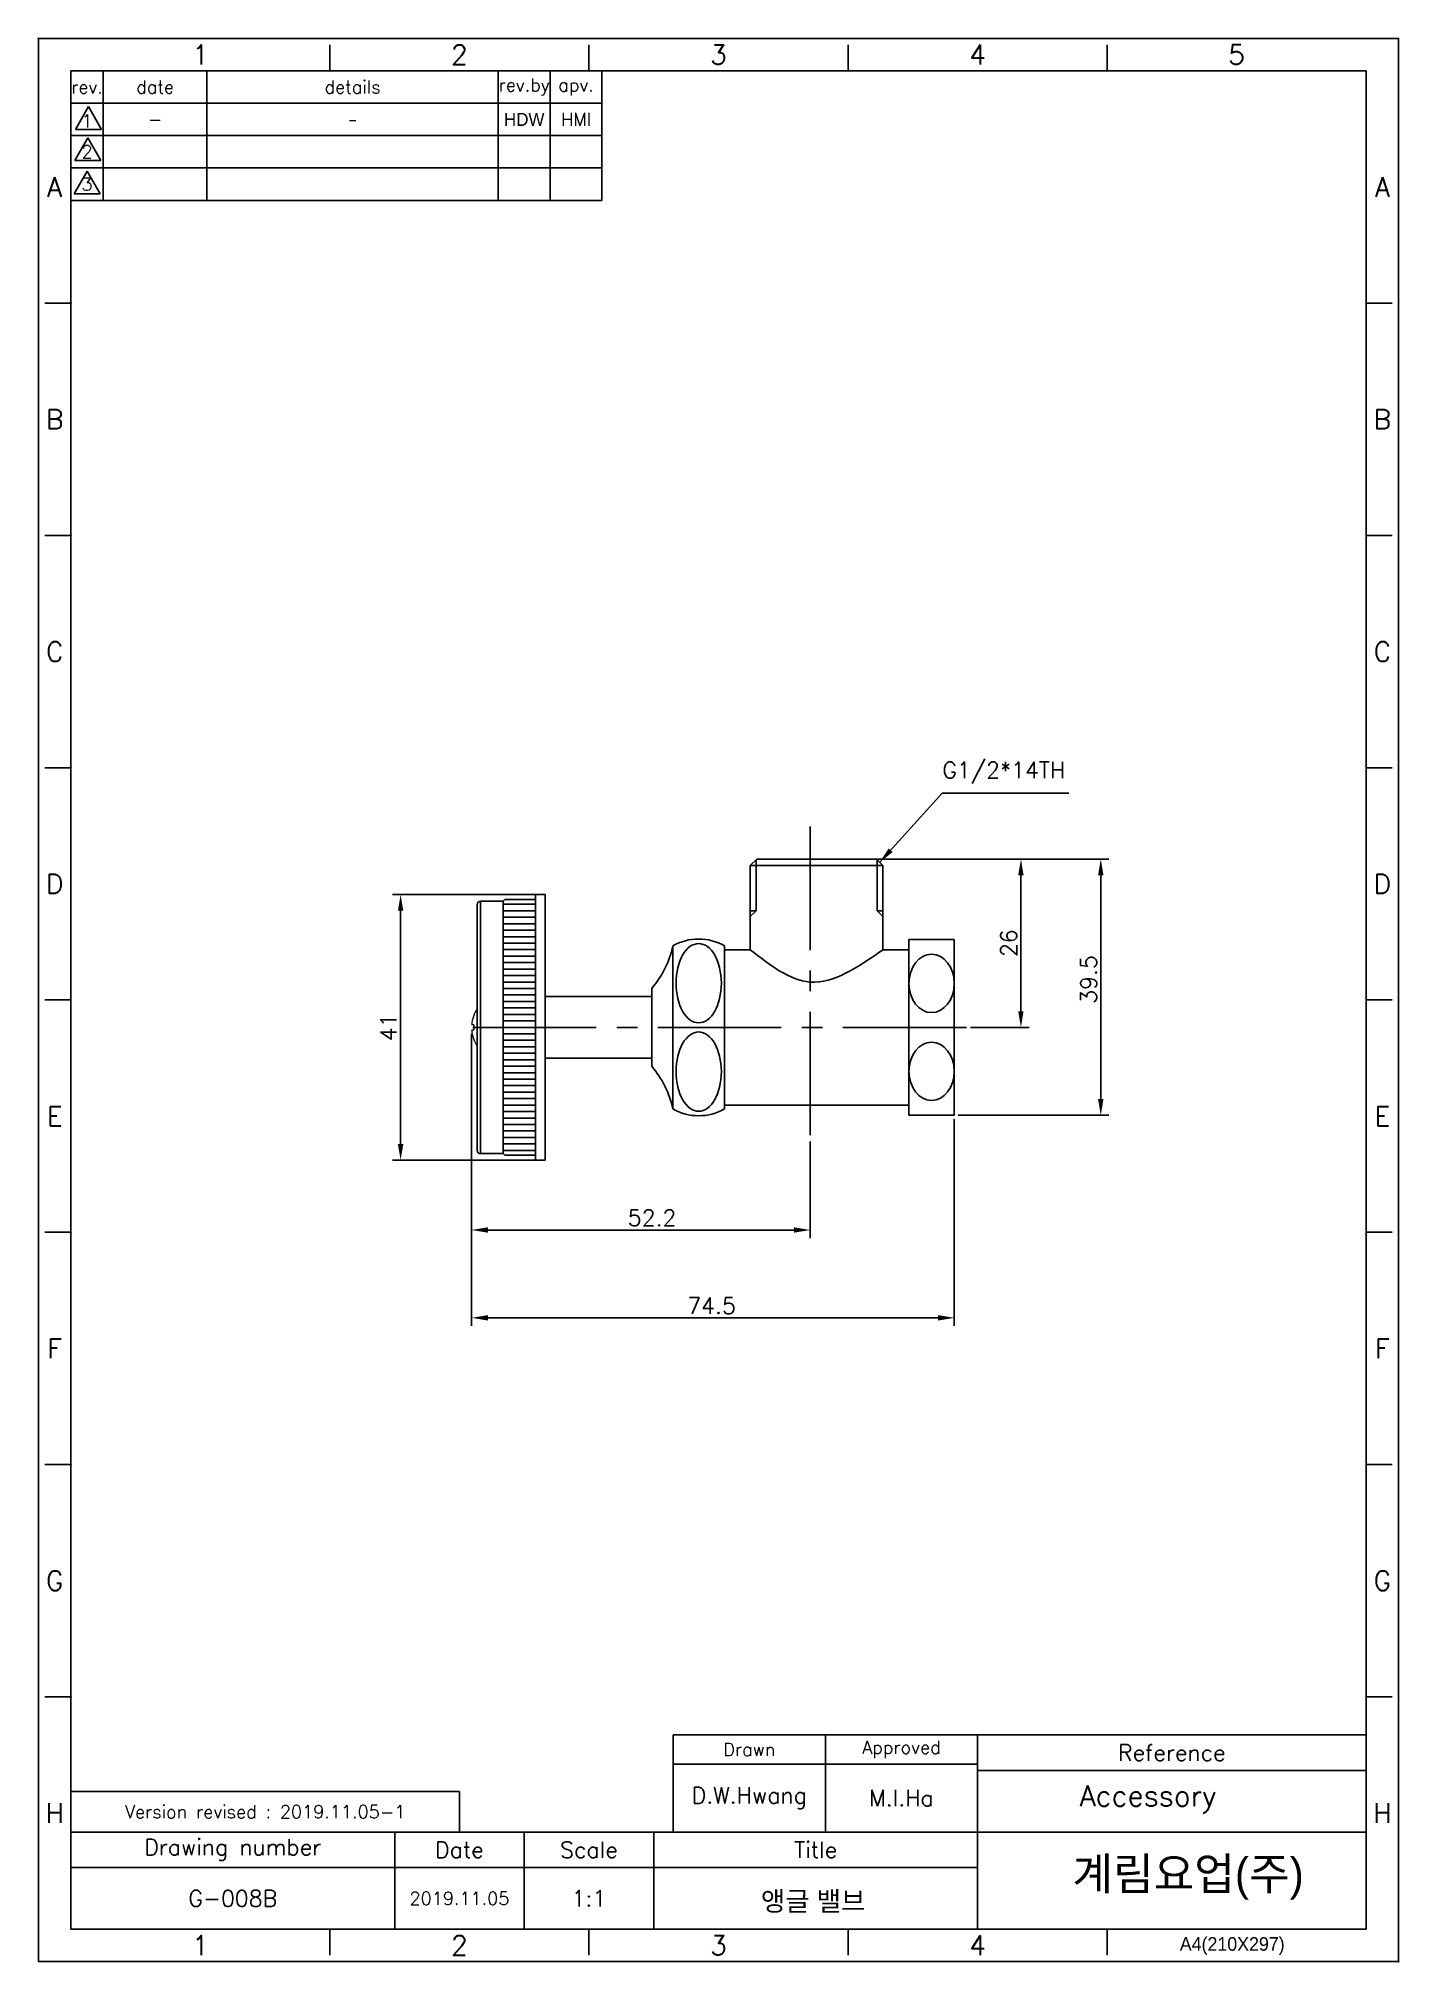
# Model space of a CAD drawing. Header units: inches. Extents: x 211 to 421, y 46 to 343.
import ezdxf

# ---------------------------------------------------------------- set-up
doc = ezdxf.new("R2010")
doc.units = ezdxf.units.IN
doc.header["$MEASUREMENT"] = 0
doc.linetypes.add('CENTER2', pattern=[28.575, 19.05, -3.175, 3.175, -3.175])
doc.linetypes.add('CENTERX2', pattern=[20.32, 12.7, -2.54, 2.54, -2.54])
doc.layers.get('Defpoints').update_dxf_attribs({"color": 3})
for name, color, linetype in [('5', 2, 'Continuous'), ('Cneter', 1, 'CENTER2'), ('DIM', 3, 'Continuous'), ('FORM', 7, 'Continuous'), ('TEXT', 2, 'Continuous'), ('윤곽선', 7, 'Continuous')]:
    doc.layers.add(name, color=color, linetype=linetype)
doc.styles.add('ROMANS', font='Gulim.ttf')
doc.styles.get("Standard").update_dxf_attribs({"font": 'romans.shx', "bigfont": 'whtgtxt.shx'})
doc.dimstyles.new('ISO-25', dxfattribs={"dimtxt": 2.5, "dimasz": 2.5, "dimexe": 1.25, "dimexo": 0.625, "dimtad": 1, "dimtxsty": 'Standard', "dimcen": 2.5, "dimadec": 0, "dimazin": 0, "dimtfac": 1, "dimtmove": 0, "dimatfit": 3, "dimfxl": 0, "dimarcsym": 0})

# ---------------------------------------------------------------- blocks, each defined once
blk = doc.blocks.new('*D3')
at = {"layer": 'Defpoints', "color": 0}
for p in [(339.54, 216.11), (362.71, 216.11), (354.29, 190.11)]:
    blk.add_point(p, dxfattribs=at)
at = {"layer": 'DIM', "color": 0, "lineweight": -2}
for p, q in [((340.16, 216.11), (363.96, 216.11)), ((362.71, 192.61), (362.71, 213.61)), ((354.91, 190.11), (363.96, 190.11))]:
    blk.add_line(p, q, dxfattribs=at)
at = {"layer": 'DIM', "color": 0}
for points in [[(362.29, 213.61), (363.12, 213.61), (362.71, 216.11)], [(362.29, 192.61), (363.12, 192.61), (362.71, 190.11)]]:
    blk.add_solid(points, dxfattribs=at)
at = {"layer": 'DIM', "color": 0, "insert": (360.83, 203.11), "char_height": 2.5, "attachment_point": 5, "rotation": 90}
blk.add_mtext('26', dxfattribs=at)
blk = doc.blocks.new('*D4')
at = {"layer": 'Defpoints', "color": 0}
for p in [(288.52, 210.61), (266.93, 169.61), (288.52, 169.61)]:
    blk.add_point(p, dxfattribs=at)
at = {"layer": 'DIM', "color": 0, "lineweight": -2}
for p, q in [((287.89, 210.61), (265.68, 210.61)), ((266.93, 208.11), (266.93, 172.11)), ((287.89, 169.61), (265.68, 169.61))]:
    blk.add_line(p, q, dxfattribs=at)
at = {"layer": 'DIM', "color": 0}
for points in [[(266.51, 208.11), (267.35, 208.11), (266.93, 210.61)], [(266.51, 172.11), (267.35, 172.11), (266.93, 169.61)]]:
    blk.add_solid(points, dxfattribs=at)
at = {"layer": 'DIM', "color": 0, "insert": (265.05, 190.1), "char_height": 2.5, "attachment_point": 5, "rotation": 90}
blk.add_mtext('41', dxfattribs=at)
blk = doc.blocks.new('*D28')
at = {"layer": 'Defpoints', "color": 0}
for p in [(277.9, 189.73), (352.41, 176.54), (352.41, 145.25)]:
    blk.add_point(p, dxfattribs=at)
at = {"layer": 'DIM', "color": 0, "lineweight": -2}
for p, q in [((277.9, 189.1), (277.9, 144)), ((352.41, 175.91), (352.41, 144)), ((280.4, 145.25), (349.91, 145.25))]:
    blk.add_line(p, q, dxfattribs=at)
at = {"layer": 'DIM', "color": 0}
for points in [[(280.4, 145.67), (280.4, 144.83), (277.9, 145.25)], [(349.91, 145.67), (349.91, 144.83), (352.41, 145.25)]]:
    blk.add_solid(points, dxfattribs=at)
at = {"layer": 'DIM', "color": 0, "insert": (314.94, 147.12), "char_height": 2.5, "attachment_point": 5}
blk.add_mtext('74.5', dxfattribs=at)
blk = doc.blocks.new('*D29')
at = {"layer": 'Defpoints', "color": 0}
for p in [(340.41, 216.11), (352.41, 176.54), (375.04, 176.54)]:
    blk.add_point(p, dxfattribs=at)
at = {"layer": 'DIM', "color": 0, "lineweight": -2}
for p, q in [((341.04, 216.11), (376.29, 216.11)), ((375.04, 213.61), (375.04, 179.04)), ((353.04, 176.54), (376.29, 176.54))]:
    blk.add_line(p, q, dxfattribs=at)
at = {"layer": 'DIM', "color": 0}
for points in [[(374.62, 213.61), (375.46, 213.61), (375.04, 216.11)], [(374.62, 179.04), (375.46, 179.04), (375.04, 176.54)]]:
    blk.add_solid(points, dxfattribs=at)
at = {"layer": 'DIM', "color": 0, "insert": (373.17, 197.5), "char_height": 2.5, "attachment_point": 5, "rotation": 90}
blk.add_mtext('39.5', dxfattribs=at)
blk = doc.blocks.new('*D30')
at = {"layer": 'Defpoints', "color": 0}
for p in [(277.9, 189.73), (330.16, 173.11), (330.16, 158.81)]:
    blk.add_point(p, dxfattribs=at)
at = {"layer": 'DIM', "color": 0, "lineweight": -2}
for p, q in [((277.9, 189.1), (277.9, 157.56)), ((330.16, 172.49), (330.16, 157.56)), ((280.4, 158.81), (327.66, 158.81))]:
    blk.add_line(p, q, dxfattribs=at)
at = {"layer": 'DIM', "color": 0}
for points in [[(280.4, 159.23), (280.4, 158.4), (277.9, 158.81)], [(327.66, 159.23), (327.66, 158.4), (330.16, 158.81)]]:
    blk.add_solid(points, dxfattribs=at)
at = {"layer": 'DIM', "color": 0, "insert": (305.76, 160.69), "char_height": 2.5, "attachment_point": 5}
blk.add_mtext('52.2', dxfattribs=at)

msp = doc.modelspace()

# ---------------------------------------------------------------- hatches: boundary and pattern name
h = msp.add_hatch()
h.set_pattern_fill('_USER', color=256, pattern_type=0)
h.set_pattern_definition([(0, (-753.9124, 151.1103), (0, 1), [])])
h.paths.add_polyline_path([(282.767, 170.615), (283.013, 170.369), (287.767, 170.369), (287.767, 209.843), (283.013, 209.843), (282.776, 209.606)])

# ---------------------------------------------------------------- linework, layer by layer
at = {"color": 7, "linetype": 'Continuous', "lineweight": 25}
for p, q in [((320.911, 215.106), (321.911, 216.106)), ((320.911, 215.106), (321.911, 216.106)), ((320.911, 202.102), (320.911, 215.106)), ((321.811, 208.106), (321.811, 216.006)), ((321.911, 216.106), (323.661, 216.106)), ((321.911, 216.106), (323.661, 216.106)), ((338.661, 216.106), (340.411, 216.106)), ((338.661, 216.106), (340.411, 216.106)), ((341.411, 215.106), (340.411, 216.106)), ((341.411, 215.106), (340.411, 216.106)), ((340.511, 216.006), (340.511, 208.106)), ((341.411, 215.106), (341.411, 202.106)), ((278.767, 209.106), (278.767, 194.506)), ((279.267, 209.606), (282.776, 209.606)), ((283.013, 209.843), (282.776, 209.606)), ((287.767, 209.843), (283.013, 209.843)), ((287.767, 209.843), (287.767, 210.606)), ((289.267, 210.606), (287.767, 210.606)), ((289.267, 210.606), (289.267, 208.606)), ((289.267, 207.75), (289.267, 208.606)), ((320.911, 208.106), (321.811, 208.106)), ((321.811, 208.106), (320.911, 207.206)), ((341.411, 208.106), (340.511, 208.106)), ((340.511, 208.106), (341.411, 207.206)), ((289.267, 196.606), (289.267, 207.75)), ((316.953, 202.102), (320.911, 202.102)), ((289.267, 196.606), (289.267, 194.356)), ((278.767, 194.506), (278.767, 193.028)), ((278.767, 187.185), (278.767, 185.706)), ((278.767, 185.706), (278.767, 171.106)), ((289.267, 187.101), (289.267, 186.272)), ((289.267, 185.856), (289.267, 183.606)), ((289.267, 172.462), (289.267, 183.606)), ((289.267, 171.606), (289.267, 172.462)), ((282.767, 170.606), (279.267, 170.606)), ((282.776, 170.606), (283.013, 170.369)), ((283.013, 170.369), (287.767, 170.369)), ((287.767, 169.606), (287.767, 170.369)), ((287.767, 169.606), (289.267, 169.606)), ((289.267, 171.606), (289.267, 169.606))]:
    msp.add_line(p, q, dxfattribs=at)
for p, q in [((320.911, 215.106), (341.411, 215.106)), ((323.661, 216.106), (338.661, 216.106)), ((323.661, 216.106), (338.661, 216.106)), ((279.267, 209.606), (279.267, 170.606)), ((282.776, 209.606), (282.767, 170.606)), ((287.767, 209.843), (287.767, 170.369)), ((308.953, 202.685), (308.953, 177.528)), ((316.953, 202.685), (316.953, 202.102)), ((316.953, 178.11), (316.953, 202.102)), ((345.411, 202.106), (341.411, 202.106)), ((352.411, 203.674), (345.411, 203.674)), ((345.411, 203.674), (345.411, 176.539)), ((345.411, 202.106), (345.411, 202.89)), ((352.411, 203.674), (352.411, 176.539)), ((352.411, 203.674), (352.411, 190.106)), ((305.703, 184.106), (305.703, 196.106)), ((289.267, 194.856), (289.267, 185.356)), ((305.703, 194.856), (289.267, 194.856)), ((278.767, 187.185), (278.767, 193.028)), ((305.703, 185.356), (289.267, 185.356)), ((345.411, 178.11), (316.953, 178.11)), ((316.953, 177.528), (316.953, 178.11)), ((345.411, 178.11), (345.411, 178.106)), ((352.411, 176.539), (345.411, 176.539))]:
    msp.add_line(p, q)
at = {"color": 7, "linetype": 'Continuous', "lineweight": 15}
for p, q in [((278.245, 190.487), (277.901, 190.487)), ((277.903, 189.726), (278.245, 189.726))]:
    msp.add_line(p, q, dxfattribs=at)
at = {"color": 7, "linetype": 'Continuous'}
msp.add_line((416.013, 90.836), (416.013, 122.314), dxfattribs=at)
at = {"color": 7, "linetype": 'Continuous', "lineweight": 25}
for centre, start, end in [((279.267, 209.106), 90, 180), ((279.267, 171.106), 180, 270)]:
    msp.add_arc(centre, 0.5, start, end, dxfattribs=at)
for centre, radius, start, end in [((294.658, 205.655), 14.6, 319.15476, 348.26134), ((312.953, 195.756), 8, 60, 120), ((294.658, 174.558), 14.6, 11.73866, 40.84524), ((312.953, 184.456), 8, 240, 300)]:
    msp.add_arc(centre, radius, start, end)
at = {"color": 7, "linetype": 'Continuous', "lineweight": 15}
for centre, radius, start, end in [((283.191, 190.106), 5.301, 146.55516, 175.88444), ((283.144, 190.106), 4.914, 175.55933, 184.44067), ((283.191, 190.106), 5.301, 184.11556, 213.44484)]:
    msp.add_arc(centre, radius, start, end, dxfattribs=at)
for centre, major_axis, ratio in [((312.953, 196.931), (0, -6.126), 0.5713426), ((348.911, 196.89), (0, -4.5), 0.7777778)]:
    msp.add_ellipse(centre, major_axis=major_axis, ratio=ratio)
at = {"extrusion": (0, 0, -1)}
for centre, major_axis, ratio in [((312.953, 183.281), (0, 6.126), 0.5713426), ((348.911, 183.322), (0, 4.5), 0.7777778)]:
    msp.add_ellipse(centre, major_axis=major_axis, ratio=ratio, dxfattribs=at)
at = {"layer": '5'}
for p in [(211.013, 342.836), (421.013, 45.836)]:
    msp.add_point(p, dxfattribs=at)
at = {"layer": 'Cneter'}
for p, q in [((330.161, 221.106), (330.161, 173.112)), ((354.286, 190.106), (276.865, 190.106))]:
    msp.add_line(p, q, dxfattribs=at)
at = {"layer": 'FORM'}
for p, q in [((256.013, 337.836), (256.013, 341.836)), ((296.013, 337.836), (296.013, 341.836)), ((336.013, 337.836), (336.013, 341.836)), ((376.013, 337.836), (376.013, 341.836)), ((416.013, 337.836), (216.013, 337.836)), ((216.013, 337.836), (216.013, 50.836)), ((216.013, 337.836), (216.013, 312.836)), ((221.013, 337.836), (221.013, 317.836)), ((237.013, 337.836), (237.013, 317.836)), ((282.013, 337.836), (282.013, 317.836)), ((290.013, 337.836), (290.013, 317.836)), ((298.013, 317.836), (298.013, 337.836)), ((416.013, 50.836), (416.013, 337.836)), ((298.013, 332.836), (216.013, 332.836)), ((298.013, 327.836), (216.013, 327.836)), ((298.013, 322.836), (216.013, 322.836)), ((298.013, 317.836), (216.013, 317.836)), ((216.013, 301.961), (212.013, 301.961)), ((416.013, 301.961), (420.013, 301.961)), ((216.013, 266.086), (212.013, 266.086)), ((416.013, 266.086), (420.013, 266.086)), ((216.013, 230.211), (212.013, 230.211)), ((416.013, 230.211), (420.013, 230.211)), ((216.013, 194.336), (212.013, 194.336)), ((416.013, 194.336), (420.013, 194.336)), ((216.013, 158.461), (212.013, 158.461)), ((416.013, 158.461), (420.013, 158.461)), ((216.013, 122.586), (212.013, 122.586)), ((416.013, 122.586), (420.013, 122.586)), ((416.013, 95.836), (416.013, 80.836)), ((216.013, 86.711), (212.013, 86.711)), ((416.013, 86.711), (420.013, 86.711)), ((309.013, 80.836), (416.013, 80.836)), ((309.013, 80.836), (309.013, 65.836)), ((332.513, 65.836), (332.513, 80.836)), ((356.013, 65.836), (356.013, 80.836)), ((416.013, 65.836), (416.013, 80.836)), ((356.013, 76.336), (309.013, 76.336)), ((356.013, 75.336), (416.013, 75.336)), ((216.013, 50.836), (216.013, 65.836)), ((216.019, 65.836), (416.013, 65.836)), ((266.013, 50.836), (266.013, 65.836)), ((266.013, 50.836), (266.013, 65.836)), ((286.013, 50.836), (286.013, 65.836)), ((306.013, 50.836), (306.013, 65.836)), ((356.013, 50.836), (356.013, 65.836)), ((216.019, 60.336), (356.013, 60.336)), ((216.013, 50.836), (416.013, 50.836)), ((256.013, 50.836), (256.013, 46.836)), ((296.013, 50.836), (296.013, 46.836)), ((336.013, 50.836), (336.013, 46.836)), ((376.013, 50.836), (376.013, 46.836))]:
    msp.add_line(p, q, dxfattribs=at)
for points in [[(211.013, 342.836), (421.013, 342.836), (421.013, 45.836), (211.013, 45.836)], [(216.019, 65.836), (276.019, 65.836), (276.019, 72.086), (216.019, 72.086)]]:
    msp.add_lwpolyline(points, close=True, dxfattribs=at)
for p in [(256.013, 337.836), (296.013, 337.836), (336.013, 337.836), (376.013, 337.836), (216.013, 301.961), (216.013, 266.086), (216.013, 230.211), (216.013, 194.336), (216.013, 158.461), (216.013, 122.586), (216.013, 86.711)]:
    msp.add_point(p, dxfattribs=at)
at = {"layer": 'TEXT'}
for p, q in [((216.734, 328.797), (218.753, 332.308)), ((220.771, 328.797), (218.753, 332.308)), ((216.603, 323.988), (218.621, 327.499)), ((216.734, 328.797), (220.771, 328.797)), ((220.64, 323.988), (218.621, 327.499)), ((216.603, 323.988), (220.64, 323.988)), ((216.523, 318.844), (218.542, 322.355)), ((220.561, 318.844), (218.542, 322.355)), ((216.523, 318.844), (220.561, 318.844))]:
    msp.add_line(p, q, dxfattribs=at)
msp.add_point((332.513, 76.336), dxfattribs=at)
at = {"layer": '윤곽선'}
msp.add_spline([(320.911, 202.102), (330.161, 197.109), (341.411, 202.106)], degree=3, dxfattribs=at)

# ---------------------------------------------------------------- texts
at = {"layer": '5', "style": 'ROMANS'}
msp.add_text(' A4(210X297)', height=2.1, dxfattribs=at).set_placement((386.479, 47.5))
at = {"layer": 'DIM', "insert": (360.072, 229.426), "char_height": 2.5, "attachment_point": 5}
msp.add_mtext('\\A1;G1/2*14TH', dxfattribs=at)
at = {"layer": 'FORM', "char_height": 3, "attachment_point": 5}
for s, width, insert in [('1', 40, (236.013, 340.336)), ('2', 40, (276.013, 340.336)), ('3', 40, (316.013, 340.336)), ('4', 40, (356.013, 340.336)), ('5', 40, (396.013, 340.336)), ('A', 5, (213.513, 319.898)), ('A', 5, (418.513, 319.898)), ('B', 5, (213.513, 284.023)), ('B', 5, (418.513, 284.023)), ('C', 5, (213.513, 248.148)), ('C', 5, (418.513, 248.148)), ('D', 5, (213.513, 212.273)), ('D', 5, (418.513, 212.273)), ('E', 5, (213.513, 176.398)), ('E', 5, (418.513, 176.398)), ('F', 5, (213.513, 140.523)), ('F', 5, (418.513, 140.523)), ('G', 5, (213.513, 104.648)), ('G', 5, (418.513, 104.648)), ('H', 5, (213.513, 68.773)), ('H', 5, (418.513, 68.773)), ('1', 40, (236.013, 48.336)), ('2', 40, (276.013, 48.336)), ('3', 40, (316.013, 48.336)), ('4', 40, (356.013, 48.336))]:
    msp.add_mtext_dynamic_manual_height_columns(s, width=width, gutter_width=12.5, heights=[0], dxfattribs=dict(at, insert=insert))
at = {"layer": 'TEXT', "attachment_point": 5}
for s, width, insert, char_height in [('rev.', 5, (218.513, 335.336), 2), ('date', 16, (229.013, 335.336), 2), ('details', 45, (259.513, 335.336), 2), ('rev.by', 8, (286.013, 335.336), 2), ('apv.', 8, (294.013, 335.336), 2), ('1', 5, (218.513, 330.088), 2), ('-', 16, (229.013, 330.336), 2), ('{\\fISOCPEUR|b0|i0|c0|p34;-}', 45, (259.513, 330.336), 2), ('{\\fGulim|b0|i0|c129|p50;HDW}', 8, (286.013, 330.336), 2), ('HMI', 8, (294.013, 330.336), 2), ('2', 5, (218.513, 325.336), 2), ('3', 5, (218.513, 320.336), 2), ('Drawn', 23.5, (320.763, 78.586), 2), ('Approved', 23.5, (344.263, 78.586), 2), ('Reference', 60, (386.013, 78.086), 2.5), ('D.W.Hwang', 23.5, (320.763, 71.086), 2.5), ('M.I.Ha', 23.5, (344.263, 71.086), 2.5), ('Accessory', 60, (382.335, 70.906), 3.2), ('Version revised : 2019.11.05-1', 73.51788, (246.019, 68.961), 2), ('Drawing number', 50, (241.013, 63.086), 2.5), ('Date', 20, (276.013, 63.086), 2.5), ('Scale', 20, (296.013, 63.086), 2.5), ('Title', 50, (331.013, 63.086), 2.5), ('2019.11.05', 20, (276.013, 55.586), 2), ('1:1', 20, (296.013, 55.586), 2.5)]:
    msp.add_mtext_dynamic_manual_height_columns(s, width=width, gutter_width=12.5, heights=[0], dxfattribs=dict(at, insert=insert, char_height=char_height))
at = {"layer": 'TEXT', "linetype": 'CENTERX2', "attachment_point": 5}
for s, width, insert, char_height in [('{\\fHYGothic-Medium|b0|i0|c129|p18;계림요업(주)}', 60, (388.518, 58.638), 5), ('G-008B', 49.99386, (241.016, 55.586), 2.5), ('{\\fHYGothic-Medium|b0|i0|c129|p18;앵글 밸브}', 60, (330.627, 55.011), 3)]:
    msp.add_mtext_dynamic_manual_height_columns(s, width=width, gutter_width=12.5, heights=[0], dxfattribs=dict(at, insert=insert, char_height=char_height))

# ---------------------------------------------------------------- dimensions: what is measured, and where the dimension line sits
at = {"layer": 'DIM'}
dim = msp.add_linear_dim(base=(362.706, 216.106), p1=(354.286, 190.106), p2=(339.536, 216.106), angle=90, dimstyle='ISO-25', dxfattribs=at)
dim.commit()
dim.dimension.update_dxf_attribs({"geometry": '*D3', "text_midpoint": (360.831, 203.106)})
dim = msp.add_linear_dim(base=(375.041, 176.539), p1=(340.411, 216.106), p2=(352.411, 176.539), angle=90, text='39.5', dimstyle='ISO-25', dxfattribs=at)
dim.commit()
dim.dimension.update_dxf_attribs({"geometry": '*D29', "text_midpoint": (375.041, 197.502), "dimtype": 160})
dim = msp.add_linear_dim(base=(266.929, 169.606), p1=(288.517, 210.606), p2=(288.517, 169.606), angle=90, dimstyle='ISO-25', dxfattribs=at)
dim.commit()
dim.dimension.update_dxf_attribs({"geometry": '*D4', "text_midpoint": (266.929, 190.102), "dimtype": 160})
for base, p2, text, picture, middle in [((352.411, 145.249), (352.411, 176.539), '74.5', '*D28', (314.94, 145.249)), ((330.161, 158.814), (330.161, 173.112), '52.2', '*D30', (305.762, 158.814))]:
    dim = msp.add_linear_dim(base=base, p1=(277.903, 189.726), p2=p2, text=text, dimstyle='ISO-25', dxfattribs=at)
    dim.commit()
    dim.dimension.update_dxf_attribs({"geometry": picture, "text_midpoint": middle, "dimtype": 160})

# ---------------------------------------------------------------- leaders
msp.add_leader([(340.911, 215.606), (350.571, 226.267), (370.126, 226.267)], dimstyle='ISO-25', dxfattribs=at)

doc.saveas('drawing.dxf')
